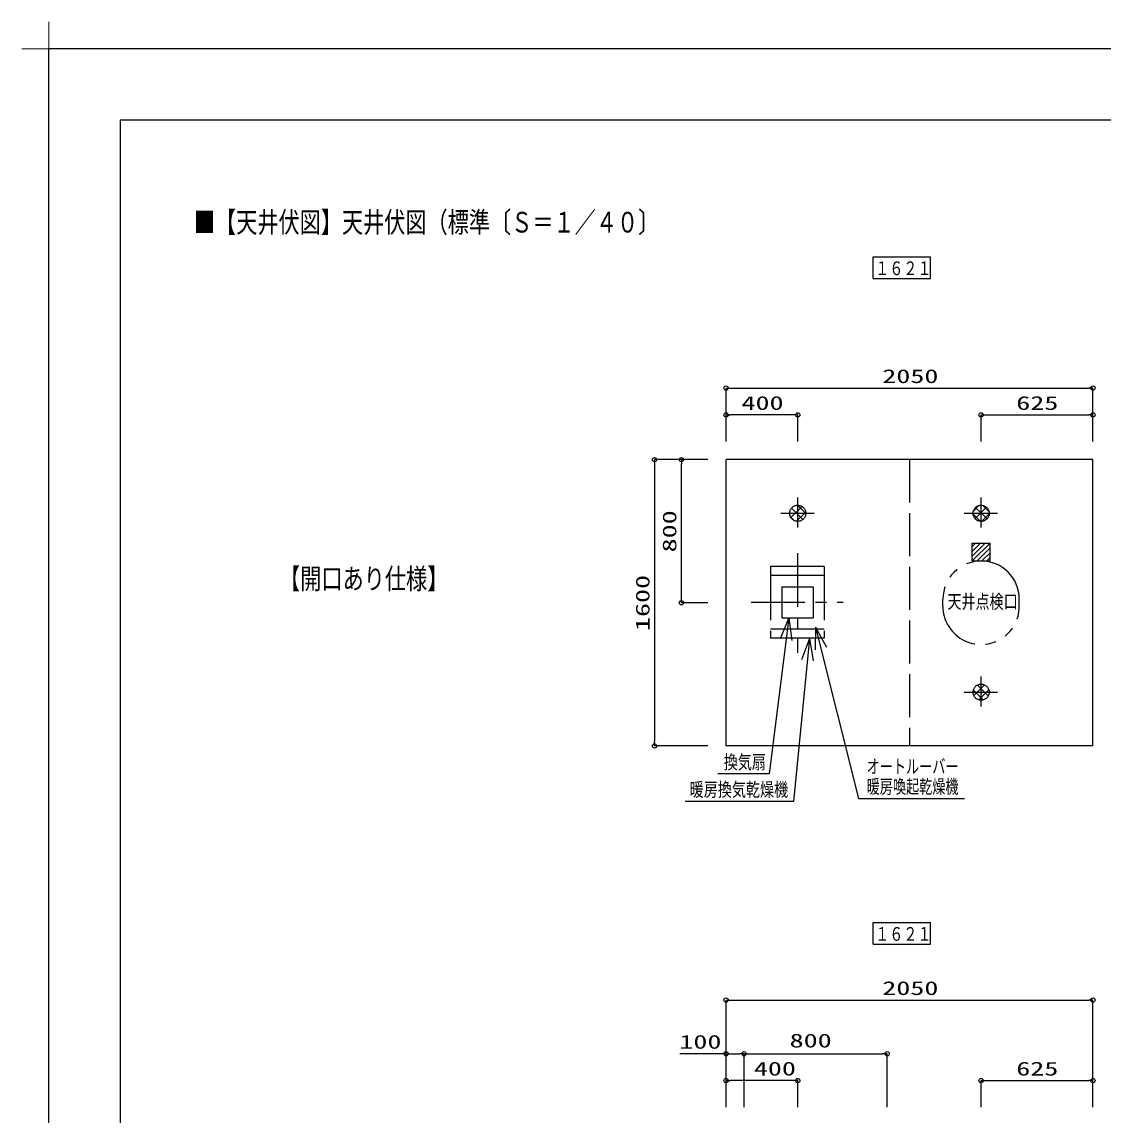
# Model space of a CAD drawing. Units: millimetres on the paper. Extents: x -305 to 305, y -152 to 152.
# Drawn here: x -304.8 to -153.7, y -0.5 to 152.3 of the extents above; entities that cross this region are included whole.
import ezdxf
from ezdxf.enums import TextEntityAlignment as Align

# ---------------------------------------------------------------- set-up
doc = ezdxf.new("R2010")
doc.units = ezdxf.units.MM
for name, pattern in [('DASHED', [7.5, 6, -1.5]), ('USER1', [12, 7.5, -1.5, 1.5, -1.5]), ('USER2', [15, 7.5, -1.5, 1.5, -1.5, 1.5, -1.5])]:
    doc.linetypes.add(name, pattern=pattern)
for name, color, linetype, lineweight in [('0-0_VIEW0004', 7, 'Continuous', 25), ('0-1_1図面枠', 7, 'Continuous', 15), ('0-2_0', 7, 'Continuous', 25), ('0-3_図面枠', 3, 'Continuous', 25), ('0-4_DEFPOINTS', 7, 'Continuous', 25)]:
    doc.layers.add(name, color=color, linetype=linetype, lineweight=lineweight)
doc.styles.add('ＭＳ ゴシック', font='')
doc.styles.get('ＭＳ ゴシック').set_extended_font_data('MS Gothic')

# ---------------------------------------------------------------- blocks, each defined once
blk = doc.blocks.new('グループ-6')
at = {"layer": '0-1_1図面枠'}
for p, q in [((-4200, 2895), (-4200, 3045)), ((-4275, 2970), (-4125, 2970))]:
    blk.add_line(p, q, dxfattribs=at)
blk = doc.blocks.new('_ORIGIN')
at = {"layer": '0-2_0'}
blk.add_line((0, 0), (-1, 0), dxfattribs=at)
blk.add_circle((0, 0), 0.5, dxfattribs=at)

msp = doc.modelspace()

# ---------------------------------------------------------------- linework, layer by layer
at = {"layer": '0-0_VIEW0004'}
for p, q in [((-185.832, 116.395), (-185.832, 119.395)), ((-185.832, 119.395), (-177.832, 119.395)), ((-177.832, 116.395), (-177.832, 119.395)), ((-185.832, 116.395), (-177.832, 116.395)), ((-206.378, 93.607), (-206.378, 101.067)), ((-205.778, 101.067), (-155.728, 101.067)), ((-155.128, 93.607), (-155.128, 101.067)), ((-206.378, 93.607), (-206.378, 97.317)), ((-196.978, 97.317), (-205.778, 97.317)), ((-196.378, 93.607), (-196.378, 97.317)), ((-170.753, 93.607), (-170.753, 97.317)), ((-170.153, 97.317), (-155.728, 97.317)), ((-155.128, 93.607), (-155.128, 97.317)), ((-208.918, 91.067), (-216.376, 91.067)), ((-216.376, 90.467), (-216.376, 51.667)), ((-212.627, 71.667), (-212.627, 90.467)), ((-155.128, 91.067), (-206.378, 91.067)), ((-208.918, 71.067), (-212.627, 71.067)), ((-208.918, 51.067), (-216.376, 51.067)), ((-185.832, 23.365), (-185.832, 26.365)), ((-185.832, 26.365), (-177.832, 26.365)), ((-177.832, 23.365), (-177.832, 26.365)), ((-185.832, 23.365), (-177.832, 23.365)), ((-206.378, 0.578), (-206.378, 15.538)), ((-205.778, 15.538), (-155.728, 15.538)), ((-155.128, 0.578), (-155.128, 15.538)), ((-206.378, 8.038), (-212.85, 8.038)), ((-206.378, 0.578), (-206.378, 8.038)), ((-205.778, 8.038), (-204.478, 8.038)), ((-203.878, 0.578), (-203.878, 8.038)), ((-203.278, 8.038), (-184.478, 8.038)), ((-183.878, 0.578), (-183.878, 8.038)), ((-206.378, 0.578), (-206.378, 4.288)), ((-196.978, 4.288), (-205.778, 4.288)), ((-196.378, 0.578), (-196.378, 4.288)), ((-170.753, 0.578), (-170.753, 4.288)), ((-170.153, 4.288), (-155.728, 4.288)), ((-155.128, 0.578), (-155.128, 4.288))]:
    msp.add_line(p, q, dxfattribs=at)
at = {"layer": '0-0_VIEW0004', "linetype": 'DASHED'}
msp.add_line((-180.753, 91.067), (-180.753, 51.067), dxfattribs=at)
at = {"layer": '0-0_VIEW0004', "color": 6, "linetype": 'USER1'}
for p, q in [((-196.378, 81.579), (-196.378, 85.763)), ((-170.753, 81.579), (-170.753, 85.763)), ((-198.732, 83.567), (-194.079, 83.567)), ((-173.107, 83.567), (-168.454, 83.567)), ((-196.408, 78.009), (-196.408, 64.064)), ((-202.876, 71.127), (-190.047, 71.127)), ((-170.753, 56.579), (-170.753, 60.763)), ((-173.107, 58.567), (-168.454, 58.567))]:
    msp.add_line(p, q, dxfattribs=at)
at = {"layer": '0-0_VIEW0004', "color": 40}
for p, q in [((-172.003, 76.905), (-172.003, 79.405)), ((-172.003, 79.405), (-169.503, 79.405)), ((-169.503, 76.905), (-169.503, 79.405)), ((-172.003, 76.905), (-169.503, 76.905))]:
    msp.add_line(p, q, dxfattribs=at)
at = {"layer": '0-0_VIEW0004', "color": 160, "linetype": 'USER2'}
for p, q in [((-200.158, 76.127), (-200.158, 66.127)), ((-192.658, 76.127), (-200.158, 76.127)), ((-192.658, 74.877), (-200.158, 74.877)), ((-192.658, 76.127), (-192.658, 66.127)), ((-192.658, 67.377), (-200.158, 67.377)), ((-192.658, 66.127), (-200.158, 66.127))]:
    msp.add_line(p, q, dxfattribs=at)
at = {"layer": '0-0_VIEW0004', "color": 8, "linetype": 'USER2'}
for p, q in [((-198.595, 73.314), (-194.22, 73.314)), ((-198.595, 73.314), (-198.595, 68.939)), ((-194.22, 73.314), (-194.22, 68.939)), ((-198.595, 68.939), (-194.22, 68.939))]:
    msp.add_line(p, q, dxfattribs=at)
at = {"layer": '0-0_VIEW0004', "linetype": 'USER2'}
for p, q in [((-176.09, 70.567), (-176.09, 71.567)), ((-165.415, 70.567), (-165.415, 71.567))]:
    msp.add_line(p, q, dxfattribs=at)
at = {"layer": '0-0_VIEW0004'}
for points in [[(-155.128, 51.067), (-206.378, 51.067), (-206.378, 91.067)], [(-155.128, 51.067), (-155.128, 78.928), (-155.128, 91.067)]]:
    msp.add_lwpolyline(points, dxfattribs=at)
at = {"layer": '0-0_VIEW0004', "color": 6, "linetype": 'USER1'}
for centre in [(-196.378, 83.567), (-170.753, 83.567), (-170.753, 58.567)]:
    msp.add_circle(centre, 1.125, dxfattribs=at)
at = {"layer": '0-0_VIEW0004', "linetype": 'USER2'}
for centre, start, end in [((-170.753, 71.567), 0.00002, 179.99996), ((-170.753, 70.567), 179.99996, 0)]:
    msp.add_arc(centre, 5.338, start, end, dxfattribs=at)
at = {"layer": '0-0_VIEW0004'}
msp.add_solid([(84.16, 38.571), (84.16, 38.564), (-282.501, 38.571), (-282.501, 38.564)], dxfattribs=at)
at = {"layer": '0-2_0'}
for p, q in [((-197.326, 82.962), (-195.773, 84.516)), ((-195.677, 82.687), (-197.258, 84.268)), ((-195.253, 83.556), (-196.389, 84.692)), ((-171.831, 83.888), (-171.073, 84.646)), ((-171.599, 82.826), (-170.012, 84.414)), ((-169.929, 82.801), (-171.519, 84.391)), ((-169.657, 83.823), (-170.497, 84.663)), ((-196.814, 82.53), (-197.415, 83.132)), ((-196.542, 82.454), (-195.265, 83.731)), ((-170.869, 82.448), (-171.872, 83.452)), ((-170.689, 82.444), (-169.63, 83.503)), ((-197.628, 68.939), (-200.379, 47.145)), ((-197.628, 68.939), (-198.822, 66.011)), ((-197.628, 68.939), (-197.198, 65.806)), ((-193.884, 67.647), (-193.938, 64.486)), ((-193.884, 67.647), (-187.906, 43.715)), ((-193.884, 67.647), (-192.35, 64.882)), ((-194.75, 66.058), (-196.949, 43.299)), ((-194.75, 66.058), (-195.859, 63.097)), ((-194.75, 66.058), (-194.229, 62.939)), ((-170.469, 57.479), (-171.841, 58.851)), ((-171.77, 58.086), (-170.272, 59.584)), ((-169.752, 58.054), (-171.266, 59.569)), ((-171.074, 57.489), (-169.675, 58.888)), ((-200.379, 47.145), (-207.521, 47.145)), ((-196.949, 43.299), (-212.091, 43.299)), ((-187.906, 43.715), (-173.087, 43.715))]:
    msp.add_line(p, q, dxfattribs=at)
at = {"layer": '0-2_0', "color": 40}
for p, q in [((-172.003, 77.573), (-170.171, 79.405)), ((-172.003, 78.246), (-170.845, 79.405)), ((-172.003, 78.92), (-171.518, 79.405)), ((-171.998, 76.905), (-169.503, 79.399)), ((-171.324, 76.905), (-169.503, 78.726)), ((-170.65, 76.905), (-169.503, 78.052)), ((-169.977, 76.905), (-169.503, 77.379))]:
    msp.add_line(p, q, dxfattribs=at)
at = {"layer": '0-3_図面枠'}
msp.add_lwpolyline([(-291.017, -138.498), (108.983, -138.498), (108.983, 138.502), (-291.017, 138.502)], close=True, dxfattribs=at)
at = {"layer": '0-4_DEFPOINTS'}
for p in [(118.983, 148.502), (-301.017, -148.498)]:
    msp.add_line(p, (-301.017, 148.502), dxfattribs=at)

# ---------------------------------------------------------------- block references
at = {"layer": '0-0_VIEW0004', "xscale": 0.6, "yscale": 0.6}
for p, rotation in [((-206.378, 101.067), 180), ((-206.378, 97.317), 180), ((-170.753, 97.317), 180), ((-216.376, 91.067), 90), ((-212.627, 91.067), 90), ((-212.627, 71.067), 270), ((-216.376, 51.067), 270), ((-206.378, 15.538), 180), ((-206.378, 8.038), 180), ((-203.878, 8.038), 180), ((-206.378, 4.288), 180), ((-170.753, 4.288), 180)]:
    msp.add_blockref('_ORIGIN', p, dxfattribs=dict(at, rotation=rotation))
for p in [(-155.128, 101.067), (-196.378, 97.317), (-155.128, 97.317), (-155.128, 15.538), (-203.878, 8.038), (-183.878, 8.038), (-196.378, 4.288), (-155.128, 4.288)]:
    msp.add_blockref('_ORIGIN', p, dxfattribs=at)
at = {"layer": '0-1_1図面枠', "xscale": 0.05, "yscale": 0.05}
msp.add_blockref('グループ-6', (-91.017, 0.002), dxfattribs=at)

# ---------------------------------------------------------------- texts
at = {"layer": '0-0_VIEW0004', "style": 'ＭＳ ゴシック'}
for s, height, width, p in [('１６２１', 1.921, 0.75, (-185.547, 116.276)), ('2050', 1.921, 1.5, (-184.561, 101.197)), ('400', 1.921, 1.5, (-204.233, 97.447)), ('625', 1.921, 1.5, (-165.844, 97.447)), ('【開口あり仕様】', 2.889, 0.75, (-268.829, 72.115)), ('天井点検口', 1.921, 0.75, (-175.468, 69.697)), ('１６２１', 1.921, 0.75, (-185.547, 23.246)), ('2050', 1.921, 1.5, (-184.561, 15.668)), ('800', 1.921, 1.5, (-197.509, 8.341)), ('100', 1.921, 1.5, (-212.914, 8.168)), ('400', 1.921, 1.5, (-202.504, 4.417)), ('625', 1.921, 1.5, (-165.844, 4.417))]:
    msp.add_text(s, height=height, dxfattribs=dict(at, width=width)).set_placement(p, align=Align.BOTTOM_LEFT)
at = {"layer": '0-0_VIEW0004', "style": 'ＭＳ ゴシック', "width": 1.5}
for s, p in [('800', (-212.757, 78.109)), ('1600', (-216.506, 67.116))]:
    msp.add_text(s, height=1.921, rotation=90, dxfattribs=at).set_placement(p, align=Align.BOTTOM_LEFT)
at = {"layer": '0-2_0', "style": 'ＭＳ ゴシック'}
for s, height, width, p in [('■【天井伏図】天井伏図（標準〔Ｓ＝１／４０〕', 2.889, 0.75, (-280.738, 121.943)), ('換気扇', 1.921, 0.75, (-206.714, 47.275)), ('オートルーバー', 1.921, 0.7, (-186.747, 46.655)), ('暖房換気乾燥機', 1.921, 0.75, (-211.472, 43.429)), ('暖房喚起乾燥機', 1.921, 0.7, (-186.747, 43.845))]:
    msp.add_text(s, height=height, dxfattribs=dict(at, width=width)).set_placement(p, align=Align.BOTTOM_LEFT)

doc.saveas('drawing.dxf')
